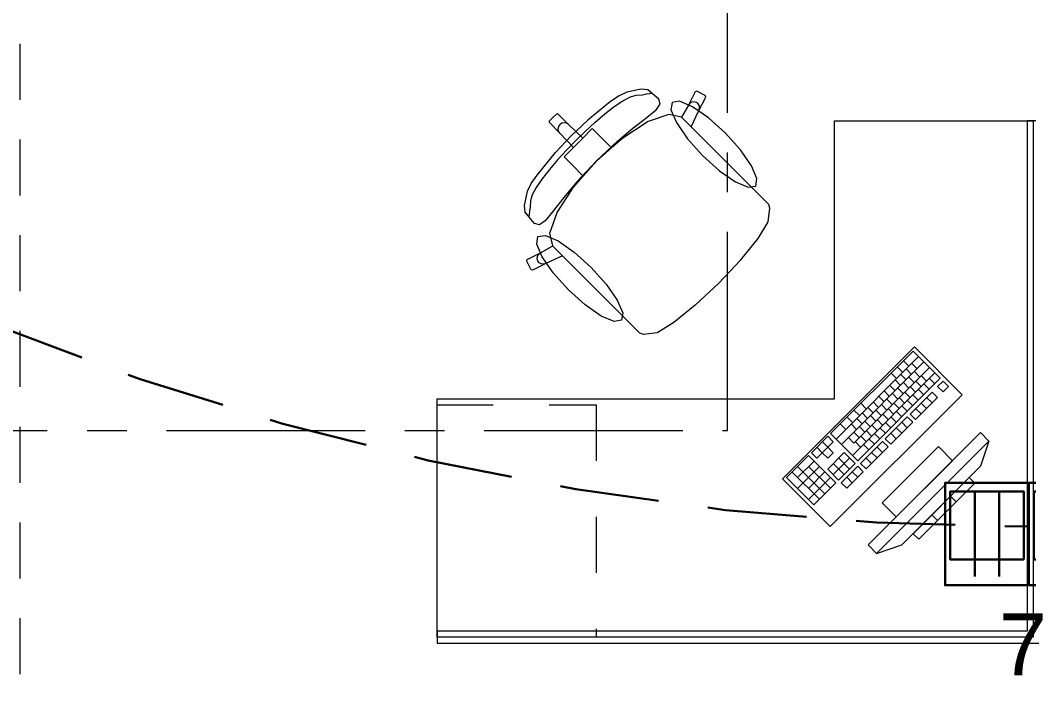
# Model space of a CAD drawing. Header units: inches. Extents: x -19 to 5698, y -728 to 92.
# Drawn here: x 322.07 to 324.609, y 9.371 to 11.035 of the extents above; entities that cross this region are included whole.
import ezdxf

# ---------------------------------------------------------------- set-up
doc = ezdxf.new("R2010")
doc.units = ezdxf.units.IN
doc.header["$MEASUREMENT"] = 0
for name, pattern in [('HIDDEN', [0.375, 0.25, -0.125]), ('Hidden Line', [0.195611, 0.141111, -0.0545]), ('Punto & Raya', [0.65, 0.5, -0.075, 0, -0.075]), ('Rayas', [0.282222, 0.141111, -0.141111])]:
    doc.linetypes.add(name, pattern=pattern)
doc.layers.get('0').update_dxf_attribs({"color": 61})
doc.layers.add('00 conduct tomacorr', color=120, linetype='HIDDEN', lineweight=30)
doc.layers.add('00 IE LUZ EMERGENCIA', color=253, linetype='Continuous', lineweight=0)
for name, color, linetype in [('08 _ STR _ EXT _ 09 Vigas', 251, 'Continuous'), ('Interior - Mobiliario', 7, 'Continuous'), ('Marcador - Secciones', 7, 'Continuous')]:
    doc.layers.add(name, color=color, linetype=linetype)
doc.styles.add('Annotative', font='arial.ttf')

# ---------------------------------------------------------------- blocks, each defined once
blk = doc.blocks.new('CAJA POP UP 6 MODULOS')
at = {"layer": '00 conduct tomacorr', "linetype": 'Continuous'}
for p, q in [((-0.095, -0.165), (-0.095, -0.0151)), ((-0.052, -0.165), (-0.052, -0.0151)), ((0.052, -0.165), (0.052, -0.0151)), ((0.095, -0.165), (0.095, -0.0151)), ((0, -0.165), (0, -0.18))]:
    blk.add_line(p, q, dxfattribs=at)
for points in [[(-0.147, 0), (0.147, 0), (0.147, -0.18), (-0.147, -0.18)], [(0, 0), (0.147, 0), (0.147, -0.18), (0, -0.18)]]:
    blk.add_lwpolyline(points, close=True, dxfattribs=at)
for points in [[(-0.138, -0.045), (-0.009, -0.045), (-0.009, -0.165), (-0.138, -0.165), (-0.138, -0.045)], [(0.009, -0.045), (0.138, -0.045), (0.138, -0.165), (0.009, -0.165), (0.009, -0.045)]]:
    blk.add_lwpolyline(points, dxfattribs=at)
at = {"color": 1, "insert": (-0.1807, -0.168), "char_height": 0.05, "attachment_point": 1, "rotation": 180}
blk.add_mtext_dynamic_manual_height_columns('{\\fVerdana|b0|i0|c0|p34;2T}', width=0.000481, gutter_width=0.1561, heights=[0], dxfattribs=at)

msp = doc.modelspace()

# ---------------------------------------------------------------- linework, layer by layer
at = {"layer": '00 conduct tomacorr'}
msp.add_arc((324.6036, 16.6486, -0.0007), 6.8893, 219.64214, 270.04819, dxfattribs=at)
at = {"layer": '08 _ STR _ EXT _ 09 Vigas', "color": 251, "linetype": 'Hidden Line', "lineweight": 13, "true_color": 0x636466}
msp.add_line((322.07, 7.7), (322.07, 16.9), dxfattribs=at)
at = {"layer": 'Interior - Mobiliario', "color": 175, "linetype": 'Continuous', "lineweight": 13}
for p, q in [((323.5778, 10.8447), (323.5561, 10.8298)), ((323.5971, 10.8536), (323.5778, 10.8447)), ((323.6332, 10.8614), (323.5971, 10.8536)), ((323.6063, 10.842), (323.621, 10.8459)), ((323.621, 10.8459), (323.6364, 10.847)), ((323.65, 10.8595), (323.6332, 10.8614)), ((323.6364, 10.847), (323.6472, 10.8491)), ((323.6472, 10.8491), (323.6553, 10.8499)), ((323.6778, 10.8363), (323.65, 10.8595)), ((323.6553, 10.8499), (323.6598, 10.8507)), ((323.7692, 10.8543), (323.7522, 10.8212)), ((323.7732, 10.8557), (323.7692, 10.8543)), ((323.7946, 10.8448), (323.7732, 10.8557)), ((323.7959, 10.8408), (323.7946, 10.8448)), ((323.5561, 10.8298), (323.4994, 10.7829)), ((323.5656, 10.8172), (323.5875, 10.832)), ((323.5875, 10.832), (323.6063, 10.842)), ((323.6712, 10.8091), (323.6812, 10.8234)), ((323.6812, 10.8234), (323.6778, 10.8363)), ((323.7522, 10.8212), (323.7349, 10.7902)), ((323.7559, 10.8258), (323.7522, 10.8212)), ((323.761, 10.8287), (323.7559, 10.8258)), ((323.7668, 10.8295), (323.761, 10.8287)), ((323.7724, 10.8279), (323.7668, 10.8295)), ((323.777, 10.8243), (323.7724, 10.8279)), ((323.7799, 10.8192), (323.777, 10.8243)), ((323.7789, 10.8077), (323.7959, 10.8408)), ((323.7805, 10.8134), (323.7799, 10.8192)), ((323.42, 10.7981), (323.4114, 10.7896)), ((323.4242, 10.7982), (323.42, 10.7981)), ((323.4503, 10.7721), (323.4242, 10.7982)), ((323.5171, 10.7774), (323.5418, 10.7986)), ((323.5418, 10.7986), (323.5656, 10.8172)), ((323.6489, 10.7905), (323.6712, 10.8091)), ((323.7029, 10.7977), (323.651, 10.7793)), ((323.7349, 10.7902), (323.7029, 10.7977)), ((323.7593, 10.7659), (323.7789, 10.8077)), ((323.7789, 10.8077), (323.7805, 10.8134)), ((323.4029, 10.7811), (323.4114, 10.7896)), ((323.4029, 10.7768), (323.4029, 10.7811)), ((323.429, 10.7507), (323.4029, 10.7768)), ((323.4246, 10.7613), (323.4258, 10.7671)), ((323.4258, 10.7671), (323.4291, 10.772)), ((323.434, 10.7753), (323.4291, 10.772)), ((323.4397, 10.7764), (323.434, 10.7753)), ((323.4455, 10.7753), (323.4397, 10.7764)), ((323.4503, 10.7721), (323.4455, 10.7753)), ((323.4868, 10.7381), (323.4503, 10.7721)), ((323.4994, 10.7829), (323.4572, 10.7438)), ((323.4924, 10.7549), (323.5171, 10.7774)), ((323.651, 10.7793), (323.5871, 10.738)), ((323.6128, 10.7625), (323.6489, 10.7905)), ((323.7351, 10.7902), (323.7349, 10.7902)), ((323.7351, 10.7902), (323.7593, 10.7659)), ((324.635, 10.781), (324.605, 10.781)), ((324.605, 10.781), (324.605, 9.496)), ((323.4181, 10.7016), (323.4572, 10.7438)), ((323.4257, 10.7556), (323.4246, 10.7613)), ((323.429, 10.7507), (323.4257, 10.7556)), ((323.463, 10.7142), (323.429, 10.7507)), ((323.469, 10.7321), (323.4924, 10.7549)), ((323.5105, 10.7617), (323.4868, 10.7381)), ((323.5316, 10.7406), (323.5105, 10.7617)), ((323.5735, 10.7298), (323.6128, 10.7625)), ((323.9072, 10.6181), (323.7593, 10.7659)), ((323.469, 10.7321), (323.4462, 10.7086)), ((323.463, 10.7142), (323.4749, 10.7261)), ((323.4868, 10.7381), (323.4749, 10.7261)), ((323.5207, 10.6803), (323.5735, 10.7298)), ((323.559, 10.7132), (323.5316, 10.7406)), ((323.5871, 10.738), (323.559, 10.7132)), ((323.3713, 10.6449), (323.4181, 10.7016)), ((323.4462, 10.7086), (323.4236, 10.684)), ((323.4393, 10.6906), (323.463, 10.7142)), ((323.559, 10.7132), (323.5212, 10.6799)), ((323.4236, 10.684), (323.4024, 10.6592)), ((323.4605, 10.6694), (323.4393, 10.6906)), ((323.4878, 10.642), (323.4605, 10.6694)), ((323.5207, 10.6803), (323.4712, 10.6276)), ((323.4878, 10.642), (323.5212, 10.6799)), ((323.3564, 10.6232), (323.3713, 10.6449)), ((323.4024, 10.6592), (323.3839, 10.6354)), ((323.4631, 10.6139), (323.4878, 10.642)), ((323.3474, 10.604), (323.3564, 10.6232)), ((323.3839, 10.6354), (323.369, 10.6136)), ((323.4712, 10.6276), (323.4385, 10.5883)), ((323.9327, 10.5926), (323.9072, 10.6181)), ((323.3397, 10.5678), (323.3474, 10.604)), ((323.359, 10.5948), (323.3551, 10.58)), ((323.369, 10.6136), (323.359, 10.5948)), ((323.4217, 10.5501), (323.4631, 10.6139)), ((323.9546, 10.5706), (323.9327, 10.5926)), ((323.3415, 10.5511), (323.3397, 10.5678)), ((323.354, 10.5646), (323.352, 10.5538)), ((323.3551, 10.58), (323.354, 10.5646)), ((323.4385, 10.5883), (323.4106, 10.5521)), ((323.9575, 10.5613), (323.9546, 10.5706)), ((323.3647, 10.5232), (323.3415, 10.5511)), ((323.3512, 10.5458), (323.3504, 10.5413)), ((323.352, 10.5538), (323.3512, 10.5458)), ((323.4106, 10.5521), (323.392, 10.5298)), ((323.4034, 10.4981), (323.4217, 10.5501)), ((323.9535, 10.5274), (323.9575, 10.5613)), ((323.3776, 10.5198), (323.3647, 10.5232)), ((323.392, 10.5298), (323.3776, 10.5198)), ((323.9277, 10.4852), (323.9526, 10.5253)), ((323.9526, 10.5253), (323.9535, 10.5274)), ((323.4108, 10.4662), (323.4034, 10.4981)), ((323.3798, 10.4488), (323.4108, 10.4662)), ((323.4109, 10.4659), (323.4108, 10.4662)), ((323.4109, 10.4659), (323.4351, 10.4417)), ((323.8842, 10.4316), (323.9277, 10.4852)), ((323.3467, 10.4319), (323.3798, 10.4488)), ((323.3716, 10.4342), (323.3723, 10.4401)), ((323.3723, 10.4401), (323.3752, 10.4452)), ((323.3752, 10.4452), (323.3798, 10.4488)), ((323.4351, 10.4417), (323.3933, 10.4221)), ((323.583, 10.2938), (323.4351, 10.4417)), ((323.3454, 10.4278), (323.3467, 10.4319)), ((323.3562, 10.4064), (323.3454, 10.4278)), ((323.3933, 10.4221), (323.3602, 10.4051)), ((323.3731, 10.4286), (323.3716, 10.4342)), ((323.3768, 10.424), (323.3731, 10.4286)), ((323.3819, 10.4212), (323.3768, 10.424)), ((323.3877, 10.4205), (323.3819, 10.4212)), ((323.3933, 10.4221), (323.3877, 10.4205)), ((323.8286, 10.3724), (323.8835, 10.4307)), ((323.8835, 10.4307), (323.8842, 10.4316)), ((323.3602, 10.4051), (323.3562, 10.4064)), ((323.8286, 10.3724), (323.7703, 10.3176)), ((323.7695, 10.3169), (323.7158, 10.2733)), ((323.7703, 10.3176), (323.7695, 10.3169)), ((323.6085, 10.2683), (323.583, 10.2938)), ((323.6304, 10.2464), (323.6085, 10.2683)), ((323.7158, 10.2733), (323.6758, 10.2484)), ((323.6397, 10.2435), (323.6304, 10.2464)), ((323.6736, 10.2475), (323.6397, 10.2435)), ((323.6758, 10.2484), (323.6736, 10.2475)), ((324.3181, 10.2015), (324.1103, 9.9938)), ((324.3318, 10.1878), (324.1241, 9.98)), ((324.3866, 10.1329), (324.3181, 10.2015)), ((324.3455, 10.174), (324.1378, 9.9663)), ((324.3592, 10.1603), (324.1688, 9.9699)), ((324.2782, 10.1617), (324.292, 10.1479)), ((324.2938, 10.1772), (324.3075, 10.1635)), ((324.3145, 10.1704), (324.3282, 10.1567)), ((324.3729, 10.1466), (324.1652, 9.9389)), ((324.1789, 9.9252), (324.3866, 10.1329)), ((324.2627, 10.1461), (324.2764, 10.1324)), ((324.2868, 10.1427), (324.3005, 10.129)), ((324.3006, 10.1566), (324.3143, 10.1429)), ((324.3074, 10.136), (324.3211, 10.1222)), ((324.3213, 10.1498), (324.335, 10.1361)), ((324.3384, 10.1396), (324.3521, 10.1258)), ((324.3591, 10.1328), (324.3728, 10.1191)), ((324.2591, 10.1151), (324.2728, 10.1013)), ((324.2729, 10.1289), (324.2866, 10.1152)), ((324.2797, 10.1083), (324.2934, 10.0945)), ((324.2936, 10.1221), (324.3073, 10.1084)), ((324.3107, 10.1119), (324.3244, 10.0981)), ((324.3246, 10.1257), (324.3383, 10.112)), ((324.3452, 10.1189), (324.3589, 10.1052)), ((324.3935, 10.126), (324.3796, 10.1122)), ((324.3796, 10.1122), (324.3934, 10.0985)), ((324.3934, 10.0985), (324.4072, 10.1123)), ((324.4072, 10.1123), (324.3935, 10.126)), ((324.2314, 10.0874), (324.2451, 10.0736)), ((324.2452, 10.1012), (324.2589, 10.0875)), ((324.2659, 10.0944), (324.2796, 10.0807)), ((324.283, 10.0842), (324.2968, 10.0705)), ((324.2969, 10.098), (324.3106, 10.0843)), ((324.3658, 10.0983), (324.3104, 10.043)), ((324.3175, 10.0912), (324.3312, 10.0775)), ((324.3241, 10.0292), (324.3795, 10.0846)), ((324.3314, 10.1051), (324.3451, 10.0914)), ((324.3519, 10.0845), (324.3657, 10.0708)), ((324.3795, 10.0846), (324.3658, 10.0983)), ((324.1865, 10.0699), (324.2002, 10.0562)), ((324.2037, 10.0597), (324.2174, 10.0459)), ((324.2175, 10.0735), (324.2312, 10.0598)), ((324.2382, 10.0667), (324.2519, 10.053)), ((324.252, 10.0806), (324.2657, 10.0669)), ((324.2553, 10.0565), (324.2691, 10.0428)), ((324.2692, 10.0703), (324.2829, 10.0566)), ((324.2898, 10.0635), (324.3035, 10.0498)), ((324.3037, 10.0774), (324.3174, 10.0637)), ((324.3242, 10.0568), (324.338, 10.0431)), ((324.3381, 10.0707), (324.3518, 10.0569)), ((324.1519, 10.0353), (324.1656, 10.0216)), ((324.1692, 10.0526), (324.1829, 10.0389)), ((324.176, 10.032), (324.1897, 10.0183)), ((324.1898, 10.0458), (324.2036, 10.0321)), ((324.2105, 10.039), (324.2242, 10.0253)), ((324.2243, 10.0529), (324.238, 10.0392)), ((324.2415, 10.0426), (324.2552, 10.0289)), ((324.3035, 10.036), (324.2481, 9.9806)), ((324.2621, 10.0358), (324.2758, 10.0221)), ((324.276, 10.0497), (324.2897, 10.036)), ((324.3172, 10.0223), (324.3035, 10.036)), ((324.3104, 10.043), (324.3241, 10.0292)), ((324.1346, 10.018), (324.1483, 10.0043)), ((324.1621, 10.0181), (324.1759, 10.0044)), ((324.1828, 10.0113), (324.1965, 9.9976)), ((324.1966, 10.0252), (324.2103, 10.0115)), ((324.2138, 10.0149), (324.2275, 10.0012)), ((324.2277, 10.0288), (324.2414, 10.0151)), ((324.2344, 10.0081), (324.2482, 9.9944)), ((324.2483, 10.022), (324.262, 10.0083)), ((324.2618, 9.9669), (324.3172, 10.0223)), ((324.2758, 10.0083), (324.2895, 9.9946)), ((324.2896, 10.0222), (324.3033, 10.0085)), ((324.1034, 9.9868), (324.0619, 9.9453)), ((324.1171, 9.9731), (324.1034, 9.9868)), ((324.1103, 9.9938), (324.1789, 9.9252)), ((324.1551, 9.9836), (324.1688, 9.9699)), ((324.1689, 9.9975), (324.1826, 9.9838)), ((324.1861, 9.9872), (324.1998, 9.9735)), ((324.2, 10.0011), (324.2137, 9.9874)), ((324.4877, 9.9962), (324.2049, 9.7133)), ((324.2067, 9.9804), (324.2205, 9.9667)), ((324.2206, 9.9943), (324.2343, 9.9806)), ((324.2481, 9.9806), (324.2618, 9.9669)), ((324.2619, 9.9945), (324.2756, 9.9808)), ((324.5089, 9.9749), (324.4877, 9.9962)), ((324.0757, 9.9591), (324.0894, 9.9454)), ((324.1033, 9.9593), (324.0894, 9.9454)), ((324.0896, 9.973), (324.1033, 9.9593)), ((324.1033, 9.9593), (324.1171, 9.9731)), ((324.117, 9.9456), (324.1033, 9.9593)), ((324.1723, 9.9734), (324.186, 9.9597)), ((324.2412, 9.9737), (324.1858, 9.9183)), ((324.1929, 9.9666), (324.2066, 9.9529)), ((324.1995, 9.9046), (324.2549, 9.96)), ((324.2261, 9.6921), (324.5089, 9.9749)), ((324.2273, 9.9599), (324.241, 9.9462)), ((324.3817, 9.9608), (324.2402, 9.8194)), ((324.2549, 9.96), (324.2412, 9.9737)), ((324.417, 9.9254), (324.3817, 9.9608)), ((324.5089, 9.9749), (324.4877, 9.9113)), ((324.055, 9.9384), (323.9996, 9.883)), ((324.1235, 9.8698), (324.055, 9.9384)), ((324.0619, 9.9453), (324.0756, 9.9316)), ((324.0756, 9.9316), (324.0894, 9.9454)), ((324.0894, 9.9454), (324.1032, 9.9317)), ((324.1446, 9.9457), (324.103, 9.9041)), ((324.1032, 9.9317), (324.117, 9.9456)), ((324.1583, 9.932), (324.1167, 9.8904)), ((324.1307, 9.9318), (324.1581, 9.9044)), ((324.172, 9.9183), (324.1446, 9.9457)), ((324.1996, 9.9322), (324.2133, 9.9185)), ((324.2135, 9.946), (324.2272, 9.9323)), ((324.0824, 9.9109), (324.027, 9.8555)), ((324.0687, 9.9246), (324.0271, 9.8831)), ((324.0273, 9.9107), (324.0958, 9.8421)), ((324.0548, 9.9108), (324.1097, 9.8559)), ((324.103, 9.9041), (324.1305, 9.8767)), ((324.1169, 9.918), (324.1443, 9.8906)), ((324.1305, 9.8767), (324.172, 9.9183)), ((324.1788, 9.9114), (324.1373, 9.8699)), ((324.1926, 9.8977), (324.1788, 9.9114)), ((324.1858, 9.9183), (324.1995, 9.9046)), ((324.2756, 9.784), (324.417, 9.9254)), ((324.4877, 9.9113), (324.2897, 9.7133)), ((323.9996, 9.883), (324.0681, 9.8144)), ((324.0134, 9.8968), (324.082, 9.8283)), ((324.1098, 9.8835), (324.0544, 9.8281)), ((324.0961, 9.8972), (324.0546, 9.8557)), ((324.151, 9.8561), (324.1926, 9.8977)), ((324.1512, 9.8837), (324.1649, 9.87)), ((324.165, 9.8976), (324.1787, 9.8838)), ((324.4594, 9.883), (324.318, 9.7416)), ((324.4736, 9.8689), (324.4594, 9.883)), ((324.0681, 9.8144), (324.1235, 9.8698)), ((324.1373, 9.8699), (324.151, 9.8561)), ((324.3322, 9.7274), (324.4736, 9.8689)), ((324.4123, 9.8359), (324.4264, 9.8217)), ((324.2402, 9.8194), (324.2756, 9.784)), ((324.3652, 9.7887), (324.3793, 9.7746)), ((324.318, 9.7416), (324.3322, 9.7274)), ((324.2049, 9.7133), (324.2261, 9.6921)), ((324.2261, 9.6921), (324.2897, 9.7133)), ((323.12, 9.496), (323.12, 9.466)), ((324.605, 9.496), (323.12, 9.496)), ((323.12, 9.466), (324.605, 9.466)), ((324.605, 9.466), (324.635, 9.466))]:
    msp.add_line(p, q, dxfattribs=at)
at = {"layer": 'Interior - Mobiliario', "color": 175, "linetype": 'Rayas', "lineweight": 13}
for p, q in [((323.12, 10.066), (323.52, 10.066)), ((323.52, 10.066), (323.52, 9.481))]:
    msp.add_line(p, q, dxfattribs=at)
at = {"layer": 'Interior - Mobiliario', "color": 175, "linetype": 'Continuous', "lineweight": 13, "flags": 128}
for points in [[(323.8451, 10.7509), (323.8026, 10.789), (323.7623, 10.817), (323.7302, 10.8306), (323.7113, 10.8278), (323.7084, 10.8088), (323.722, 10.7768), (323.75, 10.7364), (323.7882, 10.6939), (323.8307, 10.6558), (323.871, 10.6278), (323.9031, 10.6141), (323.922, 10.617), (323.9249, 10.6359), (323.9113, 10.668), (323.8833, 10.7084)], [(324.62, 9.481), (323.12, 9.481), (323.12, 10.081), (324.12, 10.081), (324.12, 10.781), (324.62, 10.781)], [(323.4502, 10.3559), (323.412, 10.3984), (323.384, 10.4388), (323.3704, 10.4708), (323.3733, 10.4897), (323.3922, 10.4926), (323.4243, 10.479), (323.4646, 10.451), (323.5071, 10.4128), (323.5453, 10.3704), (323.5733, 10.33), (323.5869, 10.2979), (323.584, 10.279), (323.5651, 10.2761), (323.533, 10.2897), (323.4927, 10.3178)], [(324.4418, 10.0916), (324.3216, 10.2118), (323.9892, 9.8795), (324.1094, 9.7593)]]:
    msp.add_lwpolyline(points, close=True, dxfattribs=at)
at = {"layer": 'Marcador - Secciones', "color": 251, "linetype": 'Punto & Raya', "lineweight": 13, "true_color": 0x636466}
for p, q in [((323.8507, 10.0018), (323.8507, 17.4928)), ((282.4384, 10.0018), (323.8507, 10.0018))]:
    msp.add_line(p, q, dxfattribs=at)

# ---------------------------------------------------------------- block references
at = {"layer": '00 conduct tomacorr', "xscale": 1.432830642179531, "yscale": 1.432830642179531, "zscale": 1.432830642179531, "rotation": 179.9999999999999}
msp.add_blockref('CAJA POP UP 6 MODULOS', (324.6094, 9.6118, -0.0007), dxfattribs=at)

# ---------------------------------------------------------------- texts
at = {"layer": '00 IE LUZ EMERGENCIA', "style": 'Annotative'}
msp.add_attdef('7', (324.5341, 9.3845, -0.0007), '', height=0.1562, dxfattribs=at)

doc.saveas('drawing.dxf')
